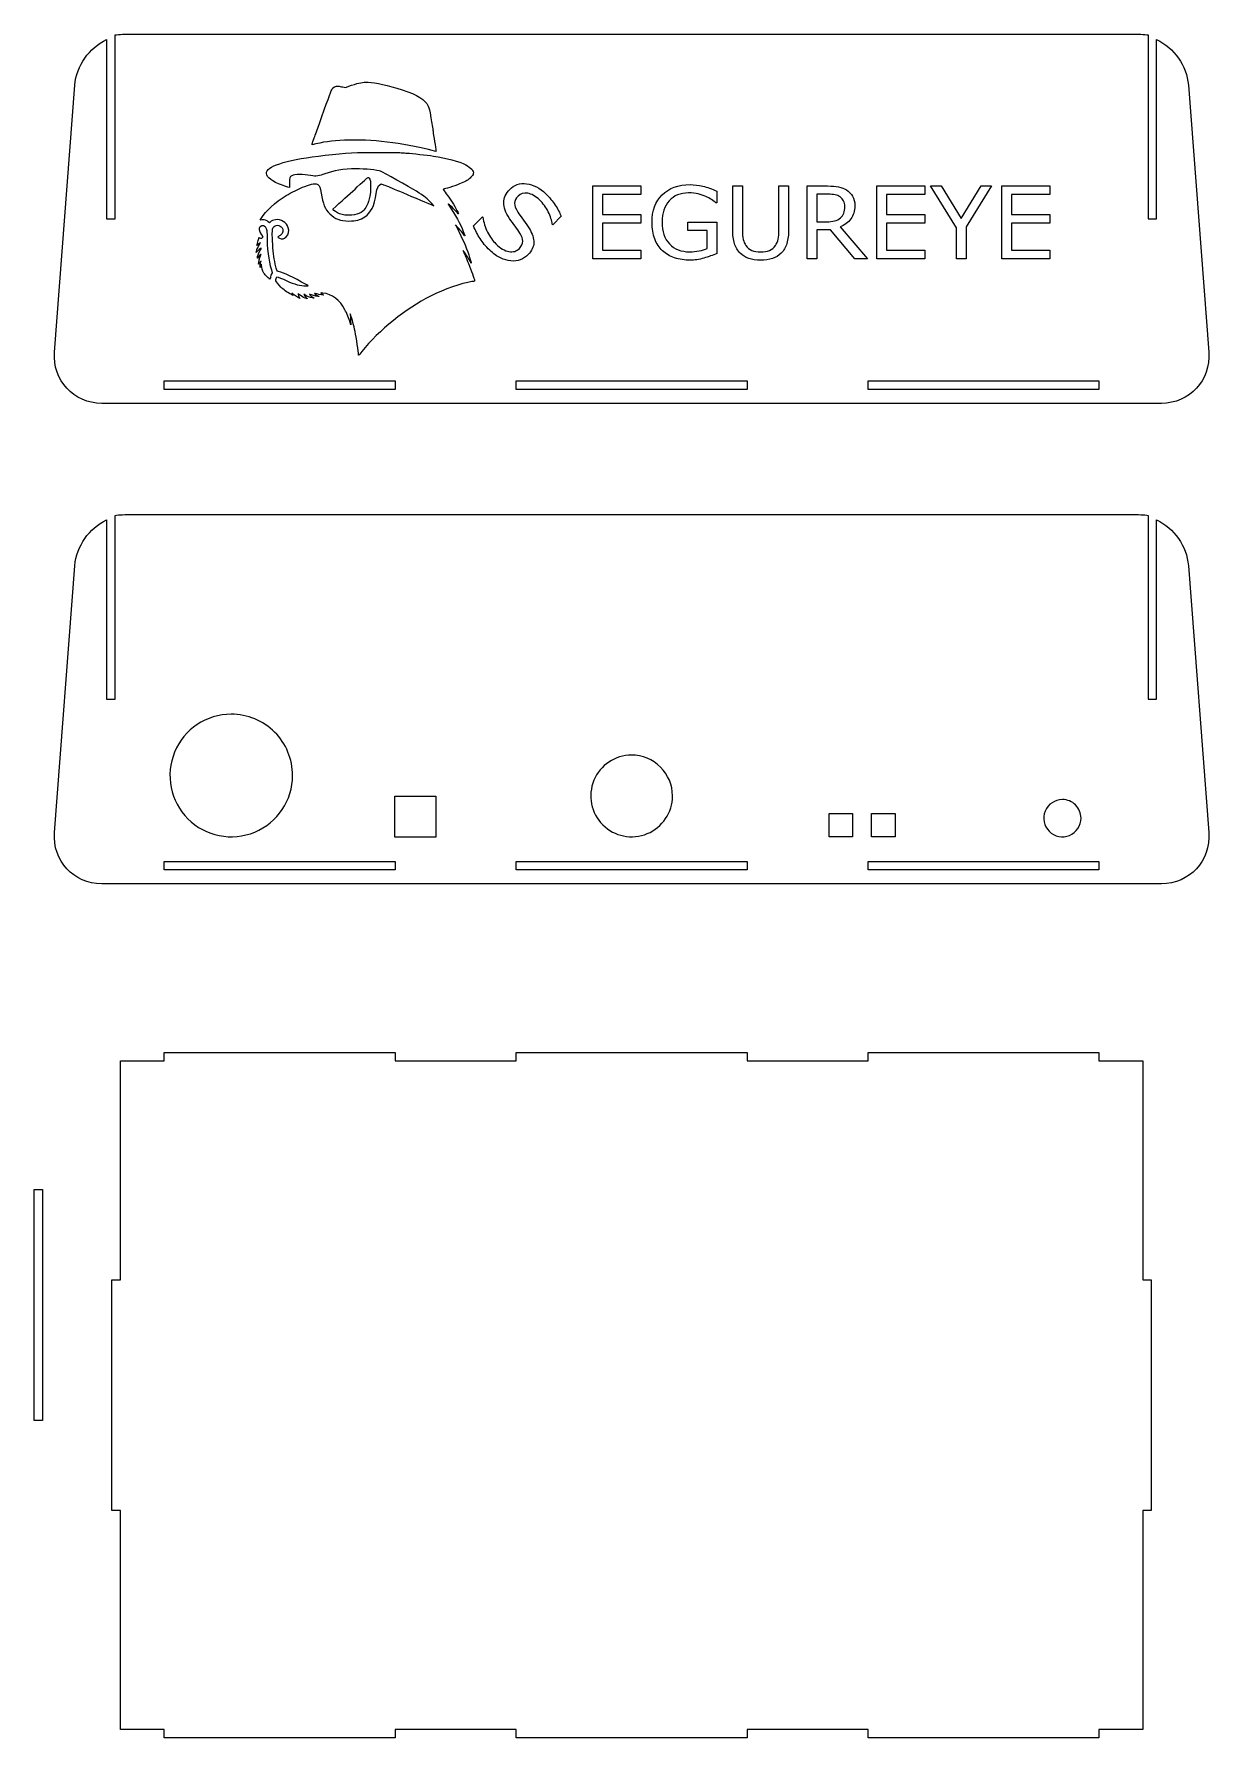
# Model space of a CAD drawing. Header units: millimetres. Extents: x 12 to 943, y 82 to 597.
# Drawn here: x 12.4 to 356.9, y 81.5 to 580.5 of the extents above; entities that cross this region are included whole.
import ezdxf

# ---------------------------------------------------------------- set-up
doc = ezdxf.new("R2010")
doc.units = ezdxf.units.MM
doc.layers.add('Capa_1', color=7, linetype='CONTINUOUS')

msp = doc.modelspace()

# ---------------------------------------------------------------- linework, layer by layer
at = {"layer": 'Capa_1', "color": 7}
for points in [[(33.59105, 578.93475), (33.59105, 526.467365), (36.09217, 526.467365), (36.09217, 580.28134)], [(40.45155, 580.5435), (61.17742, 580.5435), (313.37999, 580.5435), (334.10591, 580.5435)], [(338.47688, 580.28134), (338.47688, 526.467365), (340.96623, 526.467365), (340.96623, 578.93475)], [(18.3329, 487.39704), (24.29964, 565.53735)], [(102.708048, 565.07766), (103.518873, 564.944578), (105.302696, 565.546084)], [(350.25787, 565.53735), (356.22452, 487.39704)], [(94.835583, 548.39382), (93.720011, 548.139403), (93.790246, 548.419652)], [(113.572056, 536.416452), (113.95257, 536.673997), (114.627734, 536.429638)], [(212.230459, 534.523914), (212.230459, 531.159731), (211.972777, 531.159731)], [(216.883055, 523.300425), (216.883055, 536.055692), (219.717559, 536.055692), (219.717559, 523.157269)], [(230.411368, 523.08569), (230.411368, 536.055692), (233.245872, 536.055692), (233.245872, 523.300425)], [(256.294111, 514.739651), (252.614982, 514.739651), (245.485775, 523.214531), (241.491701, 523.214531), (241.491701, 514.739651), (238.657197, 514.739651), (238.657197, 536.055692), (244.626832, 536.055692)], [(100.121678, 528.907169), (99.778281, 529.261463), (100.672405, 530.061579)], [(128.752439, 530.525261), (129.336847, 530.252737), (128.773229, 530.903332)], [(244.827254, 533.622027), (241.491701, 533.622027), (241.491701, 525.576617), (244.354836, 525.576617)], [(79.172428, 526.125355), (78.58732, 526.064967), (78.879134, 526.571303)], [(81.506708, 525.498328), (81.290274, 525.281894), (80.927125, 525.600746)], [(136.402879, 523.942406), (135.709998, 524.69914), (136.805246, 522.482918)], [(141.014022, 524.347752), (143.618388, 527.033034), (143.769977, 526.886013)], [(166.656564, 527.214776), (164.199217, 524.681081), (164.047629, 524.828102)], [(209.438902, 517.745945), (209.438902, 522.971166), (203.726948, 522.971166), (203.726948, 525.462093), (212.244775, 525.462093), (212.244775, 516.314377)], [(248.277331, 524.059157), (256.294111, 514.739651)], [(79.220725, 520.919351), (79.45768, 521.085318), (78.97986, 521.783246)], [(77.6284, 516.900073), (77.380127, 516.591134), (77.452397, 516.892841)], [(88.307048, 504.319266), (87.798227, 504.756957), (87.961951, 504.365108), (88.12568, 503.973254), (87.497783, 504.327209)], [(90.081285, 504.190147), (89.616936, 504.559318), (89.691213, 504.250776)], [(91.735971, 504.056565), (91.342484, 504.323593), (91.538668, 503.987204)], [(92.002288, 506.808183), (92.599732, 506.809001), (92.167292, 507.059251)], [(89.968697, 503.536565), (90.171909, 503.130889), (89.493889, 503.506234)], [(93.95111, 503.457823), (94.329496, 503.22164), (93.793192, 503.294674)], [(105.040783, 498.212376), (104.875408, 498.644816), (104.922365, 498.26643)], [(105.025796, 496.644775), (105.082269, 495.40151), (104.886522, 496.050172)], [(107.356774, 486.711702), (107.356791, 486.711894)], [(342.36426, 472.391058), (305.12159, 472.391058), (69.43579, 472.391058), (32.1932, 472.391058)], [(33.59105, 438.244068), (33.59105, 385.776687), (36.09217, 385.776687), (36.09217, 439.59066)], [(40.45155, 439.852817), (61.17742, 439.852817), (313.37999, 439.852817), (334.10591, 439.852817)], [(338.47688, 439.59066), (338.47688, 385.776687), (340.96623, 385.776687), (340.96623, 438.244068)], [(18.3329, 346.706362), (24.29964, 424.846669)], [(350.25787, 424.846669), (356.22452, 346.706362)], [(342.36426, 331.70038), (305.12159, 331.70038), (69.43579, 331.70038), (32.1932, 331.70038)]]:
    msp.add_lwpolyline(points, dxfattribs=at)
for points in [[(40.45155, 580.5435)], [(128.870747, 546.441521)], [(189.969585, 514.739651), (175.925907, 514.739651), (175.925907, 536.055692), (189.969585, 536.055692), (189.969585, 533.536133), (178.760411, 533.536133), (178.760411, 527.695338), (189.969585, 527.695338), (189.969585, 525.175779), (178.760411, 525.175779), (178.760411, 517.259209), (189.969585, 517.259209)], [(273.086395, 514.739651), (259.042718, 514.739651), (259.042718, 536.055692), (273.086395, 536.055692), (273.086395, 533.536133), (261.877221, 533.536133), (261.877221, 527.695338), (273.086395, 527.695338), (273.086395, 525.175779), (261.877221, 525.175779), (261.877221, 517.259209), (273.086395, 517.259209)], [(292.670244, 536.055692), (285.168826, 524.087788), (285.168826, 514.739651), (282.334326, 514.739651), (282.334326, 523.78716), (274.804277, 536.055692), (277.939413, 536.055692), (283.765894, 526.521453), (289.649636, 536.055692)], [(309.662941, 514.739651), (295.619263, 514.739651), (295.619263, 536.055692), (309.662941, 536.055692), (309.662941, 533.536133), (298.453767, 533.536133), (298.453767, 527.695338), (309.662941, 527.695338), (309.662941, 525.175779), (298.453767, 525.175779), (298.453767, 517.259209), (309.662941, 517.259209)], [(249.665949, 530.057424)], [(102.513633, 527.674838)], [(156.94127, 515.897695)], [(80.597449, 509.419797)], [(50.4659, 478.952558), (118.06112, 478.952558), (118.06112, 476.446928), (50.4659, 476.446928)], [(153.48113, 478.942558), (221.07633, 478.942558), (221.07633, 476.446458), (153.48113, 476.446458)], [(256.49636, 478.942558), (324.09139, 478.942558), (324.09139, 476.446458), (256.49636, 476.446458)], [(40.45155, 439.852817)], [(70.07719, 381.361608)], [(187.27872, 369.366435)], [(117.99174, 357.301185), (129.916073, 357.301185), (129.916073, 345.376852), (117.99174, 345.376852)], [(313.37647, 356.361623)], [(245.06034, 352.312728), (251.960352, 352.312728), (251.960352, 345.412716), (245.06034, 345.412716)], [(257.52836, 352.312728), (264.428372, 352.312728), (264.428372, 345.412716), (257.52836, 345.412716)], [(50.4659, 338.26188), (118.06112, 338.26188), (118.06112, 335.75625), (50.4659, 335.75625)], [(153.48113, 338.25188), (221.07633, 338.25188), (221.07633, 335.75578), (153.48113, 335.75578)], [(256.49636, 338.25188), (324.09139, 338.25188), (324.09139, 335.75578), (256.49636, 335.75578)], [(37.6466, 279.81917), (50.4659, 279.81917), (50.4659, 282.31787), (118.06112, 282.31787), (118.06112, 279.81917), (153.48113, 279.81917), (153.48113, 282.31787), (221.07633, 282.31787), (221.07633, 279.81917), (256.49636, 279.81917), (256.49636, 282.31787), (324.09139, 282.31787), (324.09139, 279.81917), (336.91067, 279.81917), (336.91067, 215.72961), (339.41398, 215.72961), (339.41398, 148.13428), (336.91067, 148.13428), (336.91067, 84.04459), (324.09139, 84.04459), (324.09139, 81.5322), (256.49636, 81.5322), (256.49636, 84.04459), (221.07633, 84.04459), (221.07433, 81.54389), (153.47913, 81.54389), (153.48113, 84.04459), (118.06112, 84.04459), (118.06112, 81.54389), (50.4659, 81.54389), (50.4659, 84.04459), (37.6466, 84.04459), (37.6466, 148.13428), (35.14622, 148.13428), (35.14622, 215.72961), (37.6466, 215.72961)], [(12.35993, 174.53275), (12.35993, 242.117795), (14.859625, 242.117795), (14.859625, 174.53275)]]:
    msp.add_lwpolyline(points, close=True, dxfattribs=at)
for points in [[(24.29964, 565.53735), (24.7451, 571.37192), (28.50816, 576.45576), (33.59105, 578.93475)], [(36.09217, 580.28134), (37.00853, 580.45279), (39.50064, 580.5435), (40.45155, 580.5435)], [(334.10591, 580.5435), (335.05678, 580.5435), (337.56071, 580.453), (338.47688, 580.28134)], [(340.96623, 578.93475), (346.04912, 576.45561), (349.8123, 571.37192), (350.25787, 565.53735)], [(95.79289, 554.105417), (98.083384, 560.59035), (99.234541, 563.753613), (99.482998, 564.245479)], [(99.482998, 564.245479), (99.885785, 565.042876), (100.62106, 565.431095), (101.455597, 565.286997)], [(101.455597, 565.286997), (101.698488, 565.245057), (102.262091, 565.150855), (102.708048, 565.07766)], [(105.302696, 565.546084), (107.638533, 566.333731), (108.468857, 566.486096), (110.167661, 566.438809)], [(110.167661, 566.438809), (112.247237, 566.380923), (116.011004, 565.531726), (120.113809, 564.194715)], [(120.113809, 564.194715), (124.780359, 562.673993), (126.750392, 561.445937), (127.714183, 559.456878)], [(127.714183, 559.456878), (128.063157, 558.736666), (128.154951, 558.35004), (128.535547, 555.997348)], [(94.387559, 550.15939), (94.677452, 550.962109), (95.309852, 552.737821), (95.79289, 554.105417)], [(128.535547, 555.997348), (128.77121, 554.540561), (129.043023, 552.789173), (129.139577, 552.105375)], [(93.790246, 548.419652), (93.828859, 548.573788), (94.097669, 549.356671), (94.387559, 550.15939)], [(104.70866, 549.477378), (100.700472, 549.393952), (97.848545, 549.080957), (94.835583, 548.39382)], [(117.356998, 548.691254), (112.835347, 549.317584), (108.870578, 549.564004), (104.70866, 549.477378)], [(129.139577, 552.105375), (129.305683, 550.929006), (129.891207, 547.097394), (130.002785, 546.456611)], [(80.433231, 540.146612), (81.089178, 542.134148), (87.006304, 543.83949), (97.518751, 545.070739)], [(97.518751, 545.070739), (103.847225, 545.811948), (106.378919, 545.939942), (113.627189, 545.885129)], [(113.627189, 545.885129), (116.867798, 545.86062), (119.762453, 545.818787), (120.059755, 545.792161)], [(128.870747, 546.441521), (126.202231, 547.20636), (121.636814, 548.098422), (117.356998, 548.691254)], [(120.059755, 545.792161), (120.35706, 545.765536), (121.062478, 545.713032), (121.627355, 545.675487)], [(121.627355, 545.675487), (123.099935, 545.577612), (127.217657, 545.11602), (129.303191, 544.815037)], [(130.002785, 546.456611), (130.065032, 546.099136), (130.06531, 546.099139), (128.870747, 546.441521)], [(129.303191, 544.815037), (132.906736, 544.294976), (136.875702, 543.214245), (138.735505, 542.24667)], [(83.952975, 536.694247), (81.385135, 537.760644), (80.071144, 539.049481), (80.433231, 540.146612)], [(87.780273, 539.07347), (87.248844, 538.798654), (87.140159, 538.433201), (87.140159, 536.921052)], [(93.265298, 539.125224), (91.220592, 539.55878), (88.67226, 539.534733), (87.780273, 539.07347)], [(95.40927, 539.005082), (94.538183, 538.879137), (94.385556, 538.887689), (93.265298, 539.125224)], [(97.42344, 539.569485), (96.769086, 539.30879), (95.979434, 539.087518), (95.40927, 539.005082)], [(106.605438, 541.076815), (102.926693, 541.074363), (99.990495, 540.592197), (97.42344, 539.569485)], [(113.76571, 540.377463), (112.963041, 540.714371), (109.233081, 541.078678), (106.605438, 541.076815)], [(124.278317, 534.49028), (122.115243, 535.822817), (114.629622, 540.014853), (113.76571, 540.377463)], [(138.735505, 542.24667), (140.284058, 541.441022), (141.089943, 540.4594), (140.924932, 539.579802)], [(140.924932, 539.579802), (140.876443, 539.321335), (140.665982, 539.020838), (140.239924, 538.601747)], [(87.107348, 535.564305), (86.981109, 535.564305), (84.745295, 536.365205), (83.952975, 536.694247)], [(86.14021, 533.235234), (87.516506, 534.064941), (90.10719, 535.344058), (91.572684, 535.917446)], [(87.140159, 536.921052), (87.140159, 536.17484), (87.125408, 535.564305), (87.107348, 535.564305)], [(91.572684, 535.917446), (93.780489, 536.781276), (94.820767, 536.926209), (95.448614, 536.457452)], [(95.448614, 536.457452), (96.01846, 536.031999), (96.119125, 535.768563), (96.392261, 533.987935)], [(96.392261, 533.987935), (96.880239, 530.806717), (97.515258, 529.270416), (98.913904, 527.887317)], [(100.672405, 530.061579), (103.238561, 532.357937), (105.242667, 534.176401), (106.97539, 535.780719)], [(106.97539, 535.780719), (109.512441, 538.129758), (110.055552, 538.586334), (110.232139, 538.518571)], [(110.232139, 538.518571), (110.31319, 538.487476), (110.489953, 538.284411), (110.62494, 538.067335)], [(110.62494, 538.067335), (110.855443, 537.696664), (110.870165, 537.560803), (110.866916, 535.834773)], [(110.866916, 535.834773), (110.864465, 534.470246), (110.812445, 533.760223), (110.665392, 533.077958)], [(112.540301, 533.888595), (112.811268, 535.502196), (113.036471, 536.053954), (113.572056, 536.416452)], [(114.627734, 536.429638), (114.999075, 536.295239), (115.911023, 535.928847), (116.654281, 535.615429)], [(116.654281, 535.615429), (117.397539, 535.302012), (119.025834, 534.623767), (120.272712, 534.108221)], [(120.272712, 534.108221), (123.551689, 532.752462), (128.07381, 530.841722), (128.752439, 530.525261)], [(128.773229, 530.903332), (127.582461, 532.277854), (126.610036, 533.05385), (124.278317, 534.49028)], [(132.506318, 535.181388), (132.290574, 535.140936), (132.114057, 535.079657), (132.114057, 535.045256)], [(132.114057, 535.045256), (132.114057, 535.010852), (132.522802, 534.444638), (133.022376, 533.786991)], [(137.390067, 536.838003), (136.328268, 536.377128), (133.170536, 535.305996), (132.506318, 535.181388)], [(140.239924, 538.601747), (139.527216, 537.900689), (138.796526, 537.448473), (137.390067, 536.838003)], [(149.83769, 531.192339), (149.866033, 532.59372), (150.450785, 533.882718), (151.591945, 535.059334)], [(151.591945, 535.059334), (152.901129, 536.409194), (154.542541, 536.960547), (156.516181, 536.713392)], [(156.846705, 533.934333), (155.691664, 534.130006), (154.750092, 533.852481), (154.02199, 533.101757)], [(156.516181, 536.713392), (158.496822, 536.473457), (160.364191, 535.502869), (162.118286, 533.80163)], [(196.225534, 533.47887), (198.220184, 535.454433), (200.954478, 536.442215), (204.428416, 536.442215)], [(203.941683, 534.022866), (201.555737, 534.022866), (199.666068, 533.254591), (198.272675, 531.718042)], [(206.776186, 533.722237), (205.945877, 533.922656), (205.001043, 534.022866), (203.941683, 534.022866)], [(204.428416, 536.442215), (205.640476, 536.442215), (206.876396, 536.294286), (208.136175, 535.998429)], [(208.136175, 535.998429), (209.405499, 535.712116), (210.77026, 535.220611), (212.230459, 534.523914)], [(244.626832, 536.055692), (245.915243, 536.055692), (246.98892, 535.969798), (247.847861, 535.79801)], [(247.847861, 535.79801), (248.706803, 535.635765), (249.479848, 535.339908), (250.166998, 534.910438)], [(250.166998, 534.910438), (250.940046, 534.423705), (251.541304, 533.808131), (251.970773, 533.063716)], [(78.879134, 526.571303), (80.12839, 528.738938), (82.897615, 531.280422), (86.14021, 533.235234)], [(110.665392, 533.077958), (110.182992, 530.839867), (109.495704, 529.397611), (108.557443, 528.654495)], [(109.172276, 527.008385), (111.004596, 528.252688), (111.90158, 530.085049), (112.540301, 533.888595)], [(133.022376, 533.786991), (134.295171, 532.111461), (135.364607, 530.432091), (136.124569, 528.915517)], [(133.710574, 530.71724), (133.410416, 530.93097), (133.437952, 530.865993), (133.973022, 530.097937)], [(136.537903, 527.942524), (136.233639, 528.359322), (134.149425, 530.404747), (133.710574, 530.71724)], [(133.973022, 530.097937), (135.578039, 527.79404), (137.231826, 524.778246), (137.997297, 522.759385)], [(151.519337, 526.556535), (150.384114, 528.245907), (149.823565, 529.791175), (149.83769, 531.192339)], [(153.008507, 531.016834), (152.983942, 530.298207), (153.310366, 529.414274), (153.987776, 528.365036)], [(154.02199, 533.101757), (153.370898, 532.430436), (153.033071, 531.735462), (153.008507, 531.016834)], [(160.311708, 531.960587), (159.163966, 533.073744), (158.008965, 533.731659), (156.846705, 533.934333)], [(162.871888, 528.468935), (162.211784, 529.781561), (161.35839, 530.945444), (160.311708, 531.960587)], [(162.118286, 533.80163), (163.251591, 532.702475), (164.186041, 531.586056), (164.921635, 530.452372)], [(164.921635, 530.452372), (165.657229, 529.318688), (166.235538, 528.239489), (166.656564, 527.214776)], [(193.247873, 525.419145), (193.247873, 528.826276), (194.240427, 531.512851), (196.225534, 533.47887)], [(198.272675, 531.718042), (196.888827, 530.191037), (196.196902, 528.120036), (196.196902, 525.505038)], [(209.023747, 532.992138), (208.365226, 533.287995), (207.616039, 533.531361), (206.776186, 533.722237)], [(210.684366, 532.061618), (210.121283, 532.433826), (209.567743, 532.743999), (209.023747, 532.992138)], [(211.972777, 531.159731), (211.676919, 531.388782), (211.247449, 531.689411), (210.684366, 532.061618)], [(246.817132, 533.450239), (246.254049, 533.564764), (245.590756, 533.622027), (244.827254, 533.622027)], [(248.277331, 532.877612), (247.866949, 533.154382), (247.380216, 533.345257), (246.817132, 533.450239)], [(249.336691, 531.675095), (249.126727, 532.152285), (248.773607, 532.553123), (248.277331, 532.877612)], [(249.665949, 530.057424), (249.665949, 530.668226), (249.556197, 531.20745), (249.336691, 531.675095)], [(249.351008, 528.067545), (249.560969, 528.592453), (249.665949, 529.255746), (249.665949, 530.057424)], [(252.629295, 530.257843), (252.629295, 528.721295), (252.242773, 527.432884), (251.469728, 526.392612)], [(251.970773, 533.063716), (252.409788, 532.328845), (252.629295, 531.393554), (252.629295, 530.257843)], [(78.97986, 521.783246), (78.222492, 522.889494), (78.088923, 523.650718), (78.555, 524.204616)], [(78.555, 524.204616), (79.076221, 524.824055), (79.92079, 524.550726), (80.340416, 523.626803)], [(80.927125, 525.600746), (80.43435, 526.033406), (79.88189, 526.198577), (79.172428, 526.125355)], [(82.982503, 526.14809), (82.27465, 526.02154), (81.837413, 525.829034), (81.506708, 525.498328)], [(82.346602, 523.88865), (82.892871, 524.813411), (84.379024, 524.737516), (84.978535, 523.754239)], [(86.765357, 523.842596), (86.303796, 525.396843), (84.597428, 526.436807), (82.982503, 526.14809)], [(98.913904, 527.887317), (100.429154, 526.38891), (101.947893, 525.819632), (104.491866, 525.796492)], [(102.513633, 527.674838), (101.562002, 527.924149), (100.588179, 528.42586), (100.121678, 528.907169)], [(106.189285, 527.577426), (105.286703, 527.386472), (103.426111, 527.435783), (102.513633, 527.674838)], [(104.491866, 525.796492), (106.630032, 525.777043), (107.808325, 526.082141), (109.172276, 527.008385)], [(108.557443, 528.654495), (108.017421, 528.226787), (106.93788, 527.735798), (106.189285, 527.577426)], [(136.124569, 528.915517), (136.482124, 528.201989), (136.668122, 527.764143), (136.537903, 527.942524)], [(142.905434, 520.643197), (142.191494, 521.755876), (141.561023, 522.990728), (141.014022, 524.347752)], [(143.769977, 526.886013), (143.927574, 525.416362), (144.362017, 523.979392), (145.073305, 522.575103)], [(153.175923, 524.256448), (152.638927, 524.959374), (152.086731, 525.72607), (151.519337, 526.556535)], [(154.594296, 522.187389), (154.192929, 522.856834), (153.720138, 523.54652), (153.175923, 524.256448)], [(153.987776, 528.365036), (154.351747, 527.815915), (154.889614, 527.056111), (155.601377, 526.085624)], [(155.601377, 526.085624), (156.313139, 525.115137), (156.891469, 524.267059), (157.336366, 523.54139)], [(164.047629, 524.828102), (163.938127, 525.942917), (163.546214, 527.156529), (162.871888, 528.468935)], [(194.049551, 520.5375), (193.515099, 521.930893), (193.247873, 523.558108), (193.247873, 525.419145)], [(196.196902, 525.505038), (196.196902, 522.746885), (196.92223, 520.599533), (198.372885, 519.062984)], [(244.354836, 525.576617), (245.251952, 525.576617), (246.034543, 525.652968), (246.702608, 525.80567)], [(246.702608, 525.80567), (247.370671, 525.967913), (247.938525, 526.26377), (248.406172, 526.69324)], [(251.469728, 526.392612), (250.696681, 525.361884), (249.632549, 524.584066), (248.277331, 524.059157)], [(248.406172, 526.69324), (248.835642, 527.094079), (249.150587, 527.552181), (249.351008, 528.067545)], [(77.518338, 518.626291), (77.518338, 518.65571), (77.664288, 519.126408), (77.842669, 519.672277)], [(78.020057, 519.014425), (77.744113, 518.77153), (77.518338, 518.596871), (77.518338, 518.626291)], [(77.842669, 519.672277), (78.021054, 520.218146), (78.167, 520.735069), (78.167, 520.820987)], [(78.607354, 519.456055), (78.560283, 519.456055), (78.296001, 519.257325), (78.020057, 519.014425)], [(78.167, 520.820987), (78.167, 520.941938), (78.214214, 520.951941), (78.376116, 520.865296)], [(78.330197, 518.917034), (78.529699, 519.213494), (78.654422, 519.456055), (78.607354, 519.456055)], [(78.376116, 520.865296), (78.669475, 520.708293), (78.944536, 520.725896), (79.220725, 520.919351)], [(80.340416, 523.626803), (80.500267, 523.27485), (80.541474, 522.913144), (80.544625, 521.834485)], [(80.544625, 521.834485), (80.55672, 517.693292), (80.965387, 514.367885), (81.810147, 511.536948)], [(82.15434, 519.942361), (82.032972, 522.612295), (82.07255, 523.424722), (82.346602, 523.88865)], [(82.974319, 513.185465), (82.494378, 515.262135), (82.290856, 516.93925), (82.15434, 519.942361)], [(84.031987, 521.357666), (83.838741, 521.259993), (83.680627, 521.129942), (83.680627, 521.068664)], [(83.680627, 521.068664), (83.680627, 521.007389), (83.905033, 520.857986), (84.17931, 520.736663)], [(84.978535, 523.754239), (85.492672, 522.910986), (85.090477, 521.892658), (84.031987, 521.357666)], [(84.17931, 520.736663), (84.954611, 520.393708), (85.544577, 520.523689), (86.176699, 521.176723)], [(86.176699, 521.176723), (86.895048, 521.918838), (87.083375, 522.771713), (86.765357, 523.842596)], [(137.764309, 522.299945), (137.396605, 522.787093), (136.783961, 523.526204), (136.402879, 523.942406)], [(136.805246, 522.482918), (138.202053, 519.656484), (139.229497, 517.174518), (139.844727, 515.14051)], [(138.459859, 521.441218), (138.445027, 521.426386), (138.132014, 521.812796), (137.764309, 522.299945)], [(137.997297, 522.759385), (138.266556, 522.04924), (138.474708, 521.456067), (138.459859, 521.441218)], [(145.730437, 517.272935), (144.568259, 518.400094), (143.626591, 519.523514), (142.905434, 520.643197)], [(145.073305, 522.575103), (145.784593, 521.170814), (146.609439, 520.013605), (147.547844, 519.103477)], [(147.547844, 519.103477), (148.876049, 517.815296), (150.149828, 517.063193), (151.369182, 516.847168)], [(154.416714, 517.757825), (155.109811, 518.472456), (155.444029, 519.17093), (155.419369, 519.853248)], [(155.419369, 519.853248), (155.401928, 520.528565), (155.126904, 521.306612), (154.594296, 522.187389)], [(158.646608, 519.475931), (158.629874, 518.245401), (158.061429, 517.052656), (156.94127, 515.897695)], [(157.336366, 523.54139), (158.226594, 522.061613), (158.663341, 520.70646), (158.646608, 519.475931)], [(196.325743, 517.073106), (195.342734, 517.998854), (194.584003, 519.153652), (194.049551, 520.5375)], [(198.372885, 519.062984), (199.82354, 517.53598), (201.799103, 516.772478), (204.299575, 516.772478)], [(217.384104, 519.220457), (217.050072, 520.327537), (216.883055, 521.687526), (216.883055, 523.300425)], [(219.059038, 516.385953), (218.285991, 517.168545), (217.72768, 518.11338), (217.384104, 519.220457)], [(219.717559, 523.157269), (219.717559, 522.00247), (219.793909, 521.091039), (219.94661, 520.422976)], [(219.94661, 520.422976), (220.108854, 519.754911), (220.37608, 519.14888), (220.748287, 518.604884)], [(229.380639, 518.604884), (229.752847, 519.14888), (230.015301, 519.769226), (230.168003, 520.465921)], [(230.168003, 520.465921), (230.330246, 521.172161), (230.411368, 522.045417), (230.411368, 523.08569)], [(232.73051, 519.249088), (232.396477, 518.103833), (231.842937, 517.149455), (231.06989, 516.385953)], [(233.245872, 523.300425), (233.245872, 521.754333), (233.074085, 520.403887), (232.73051, 519.249088)], [(77.452397, 516.892841), (77.605125, 517.530434), (77.982142, 518.399829), (78.330197, 518.917034)], [(77.786371, 514.935684), (77.593537, 515.128517), (78.34024, 517.152097), (78.786189, 517.645207)], [(78.84864, 517.8344), (78.677573, 517.8344), (77.902039, 517.240577), (77.6284, 516.900073)], [(77.842669, 515.001751), (77.842669, 514.93445), (77.817335, 514.904719), (77.786371, 514.935684)], [(78.702453, 515.993797), (78.456713, 515.862279), (77.842669, 515.153777), (77.842669, 515.001751)], [(78.059442, 513.185657), (78.057399, 513.590328), (78.442102, 515.197972), (78.633227, 515.584252)], [(78.633227, 515.584252), (78.839512, 516.00116), (78.851774, 516.073713), (78.702453, 515.993797)], [(78.760512, 513.833473), (78.840717, 514.08376), (78.832978, 514.091438), (78.651574, 513.941582)], [(78.786189, 517.645207), (78.880291, 517.749263), (78.908395, 517.8344), (78.84864, 517.8344)], [(137.936316, 517.141196), (137.877853, 517.177317), (137.977761, 516.914211), (138.158336, 516.556493)], [(140.06405, 513.91528), (139.792903, 514.497682), (138.127066, 517.023305), (137.936316, 517.141196)], [(138.158336, 516.556493), (138.338912, 516.198775), (138.57849, 515.670991), (138.69073, 515.383638)], [(138.69073, 515.383638), (138.80297, 515.096282), (139.173346, 514.180081), (139.513793, 513.347632)], [(139.844727, 515.14051), (140.111869, 514.257312), (140.329965, 513.492602), (140.329385, 513.441162)], [(148.880395, 514.974356), (147.863198, 515.456595), (146.813212, 516.222788), (145.730437, 517.272935)], [(151.955333, 514.093356), (150.929789, 514.19145), (149.90481, 514.485117), (148.880395, 514.974356)], [(151.369182, 516.847168), (152.595756, 516.624144), (153.6116, 516.927697), (154.416714, 517.757825)], [(154.691081, 514.465885), (153.807257, 514.132352), (152.895341, 514.008175), (151.955333, 514.093356)], [(156.94127, 515.897695), (156.332186, 515.269687), (155.582123, 514.792417), (154.691081, 514.465885)], [(199.861715, 515.011648), (198.477867, 515.469749), (197.299209, 516.156902), (196.325743, 517.073106)], [(204.428416, 514.324495), (202.767797, 514.324495), (201.245564, 514.553546), (199.861715, 515.011648)], [(204.299575, 516.772478), (205.215778, 516.772478), (206.127209, 516.863143), (207.033868, 517.044475)], [(208.422489, 514.911441), (207.048184, 514.520144), (205.716827, 514.324495), (204.428416, 514.324495)], [(207.033868, 517.044475), (207.950072, 517.225806), (208.75175, 517.459629), (209.438902, 517.745945)], [(212.244775, 516.314377), (211.080433, 515.779924), (209.806338, 515.312278), (208.422489, 514.911441)], [(221.564281, 514.825544), (220.571727, 515.178664), (219.736646, 515.6988), (219.059038, 516.385953)], [(220.748287, 518.604884), (221.168214, 517.984538), (221.73607, 517.516893), (222.451854, 517.201947)], [(225.057306, 514.295864), (223.721175, 514.295864), (222.556833, 514.472424), (221.564281, 514.825544)], [(222.451854, 517.201947), (223.177182, 516.887002), (224.045665, 516.729529), (225.057306, 516.729529)], [(225.057306, 516.729529), (226.078491, 516.729529), (226.946975, 516.882231), (227.662757, 517.187634)], [(228.493069, 514.796913), (227.510059, 514.46288), (226.364804, 514.295864), (225.057306, 514.295864)], [(227.662757, 517.187634), (228.378543, 517.502576), (228.95117, 517.974993), (229.380639, 518.604884)], [(231.06989, 516.385953), (230.335018, 515.660626), (229.476077, 515.130945), (228.493069, 514.796913)], [(78.257996, 513.455933), (78.148931, 513.277552), (78.059585, 513.155927), (78.059442, 513.185657)], [(78.651574, 513.941582), (78.544167, 513.852857), (78.367057, 513.634314), (78.257996, 513.455933)], [(78.503577, 512.428886), (78.496671, 512.798498), (78.586842, 513.291535), (78.760512, 513.833473)], [(78.654299, 512.573173), (78.515393, 512.067707), (78.510433, 512.062959), (78.503577, 512.428886)], [(78.923775, 512.780867), (78.923775, 513.32158), (78.842813, 513.259181), (78.654299, 512.573173)], [(79.607957, 510.558827), (79.247321, 511.174204), (78.923775, 512.225), (78.923775, 512.780867)], [(80.597449, 509.419797), (80.205482, 509.786459), (79.760212, 510.299023), (79.607957, 510.558827)], [(81.414265, 508.753136), (81.356983, 508.753136), (80.989413, 509.05313), (80.597449, 509.419797)], [(81.518423, 509.115385), (81.518423, 508.916149), (81.471552, 508.753136), (81.414265, 508.753136)], [(81.928847, 510.401787), (81.706704, 510.144913), (81.518423, 509.554776), (81.518423, 509.115385)], [(81.810147, 511.536948), (82.063973, 510.686332), (82.075941, 510.571882), (81.928847, 510.401787)], [(83.865999, 510.964544), (83.492594, 511.044839), (83.437094, 511.183079), (82.974319, 513.185465)], [(83.133793, 508.320704), (83.084536, 508.635927), (83.277598, 509.40181), (83.406313, 509.40181)], [(83.406313, 509.40181), (83.702741, 509.40181), (85.010962, 508.907981), (86.329333, 508.298427)], [(92.167292, 507.059251), (87.961674, 509.492999), (85.648396, 510.581263), (83.865999, 510.964544)], [(139.513793, 513.347632), (140.285876, 511.45973), (141.268504, 508.785657), (141.319265, 508.434288)], [(140.329385, 513.441162), (140.328976, 513.389719), (140.209404, 513.603072), (140.06405, 513.91528)], [(84.613797, 506.426946), (83.891063, 507.157525), (83.171728, 508.077967), (83.133793, 508.320704)], [(87.497783, 504.327209), (86.374047, 504.960675), (85.266892, 505.766757), (84.613797, 506.426946)], [(86.329333, 508.298427), (88.660766, 507.220479), (90.24174, 506.805168), (92.002288, 506.808183)], [(89.493889, 503.506234), (89.120979, 503.71267), (88.586902, 504.078536), (88.307048, 504.319266)], [(89.691213, 504.250776), (89.732073, 504.081077), (89.856931, 503.759684), (89.968697, 503.536565)], [(91.700365, 503.241964), (91.039294, 503.493224), (90.730224, 503.674224), (90.081285, 504.190147)], [(93.793192, 503.294674), (93.119495, 503.386423), (92.247726, 503.709279), (91.735971, 504.056565)], [(93.590033, 504.155391), (93.253477, 504.304229), (92.978117, 504.38707), (92.978117, 504.339484)], [(92.978117, 504.339484), (92.978117, 504.214994), (93.509575, 503.733423), (93.95111, 503.457823)], [(95.761341, 503.716388), (95.639797, 503.594844), (94.198676, 503.886217), (93.590033, 504.155391)], [(94.684815, 504.549176), (94.555966, 504.618133), (94.491663, 504.614496), (94.491663, 504.538267)], [(94.491663, 504.538267), (94.491663, 504.397183), (95.447487, 503.78007), (95.666005, 503.78007)], [(96.963117, 504.105692), (96.564048, 504.104057), (94.918281, 504.424229), (94.684815, 504.549176)], [(96.870089, 504.699057), (96.083408, 504.786724), (96.079408, 504.775103), (96.76198, 504.385023)], [(96.76198, 504.385023), (97.199981, 504.134707), (97.220032, 504.106865), (96.963117, 504.105692)], [(103.362933, 499.809408), (101.91319, 502.641334), (99.582101, 504.396836), (96.870089, 504.699057)], [(140.546661, 508.040711), (137.439492, 507.54644), (132.475101, 505.799147), (128.438307, 503.778991)], [(141.319265, 508.434288), (141.35559, 508.182824), (141.317222, 508.163288), (140.546661, 508.040711)], [(91.538668, 503.987204), (91.646568, 503.802192), (91.894653, 503.509626), (92.089967, 503.337059)], [(92.089967, 503.337059), (92.51104, 502.965027), (92.461079, 502.952835), (91.700365, 503.241964)], [(95.666005, 503.78007), (95.753463, 503.78007), (95.796367, 503.751426), (95.761341, 503.716388)], [(104.886522, 496.050172), (104.592285, 497.025212), (103.847507, 498.862844), (103.362933, 499.809408)], [(128.438307, 503.778991), (121.231404, 500.172393), (113.257609, 493.77127), (108.305999, 487.617373)], [(104.922365, 498.26643), (104.948189, 498.058319), (104.994733, 497.328573), (105.025796, 496.644775)], [(106.333588, 493.455524), (105.994764, 495.140978), (105.452924, 497.134665), (105.040783, 498.212376)], [(107.356791, 486.711894), (107.356791, 487.279129), (106.684536, 491.709775), (106.333588, 493.455524)], [(32.1932, 472.391058), (23.93983, 472.391058), (17.70263, 479.143538), (18.3329, 487.39704)], [(107.39645, 486.491222), (107.37463, 486.466461), (107.356774, 486.565662), (107.356774, 486.711702)], [(108.305999, 487.617373), (107.827562, 487.022766), (107.418265, 486.515996), (107.39645, 486.491222)], [(356.22452, 487.39704), (356.85478, 479.143538), (350.61762, 472.391058), (342.36426, 472.391058)], [(36.09217, 439.59066), (37.00853, 439.762108), (39.50064, 439.852817), (40.45155, 439.852817)], [(334.10591, 439.852817), (335.05678, 439.852817), (337.56071, 439.762277), (338.47688, 439.59066)], [(24.29964, 424.846669), (24.7451, 430.681245), (28.50816, 435.76508), (33.59105, 438.244068)], [(340.96623, 438.244068), (346.04912, 435.764929), (349.8123, 430.681245), (350.25787, 424.846669)], [(70.07719, 381.361608), (62.817097, 381.361608), (56.27188, 376.988234), (53.493563, 370.280784)], [(82.769749, 376.104179), (79.403473, 379.470454), (74.837823, 381.361608), (70.07719, 381.361608)], [(88.027179, 363.411621), (88.027179, 368.172254), (86.136025, 372.737903), (82.769749, 376.104179)], [(53.493563, 370.280784), (50.715245, 363.573333), (52.25097, 355.852724), (57.384631, 350.719063)], [(187.27872, 369.366435), (182.443449, 369.366435), (178.08429, 366.453738), (176.233912, 361.98653)], [(195.73205, 365.864951), (193.490088, 368.106914), (190.449334, 369.366435), (187.27872, 369.366435)], [(199.233534, 357.411621), (199.233534, 360.582235), (197.974013, 363.622989), (195.73205, 365.864951)], [(76.946353, 346.827995), (83.653805, 349.606312), (88.027179, 356.151529), (88.027179, 363.411621)], [(176.233912, 361.98653), (174.383534, 357.519322), (175.406337, 352.377344), (178.82539, 348.958291)], [(191.853629, 346.366813), (196.320837, 348.217191), (199.233534, 352.57635), (199.233534, 357.411621)], [(313.37647, 356.361623), (311.17215, 356.361623), (309.184881, 355.033773), (308.341325, 352.997247)], [(317.230204, 354.765355), (316.20813, 355.787428), (314.8219, 356.361623), (313.37647, 356.361623)], [(318.826472, 350.911621), (318.826472, 352.357051), (318.252277, 353.743281), (317.230204, 354.765355)], [(57.384631, 350.719063), (62.518292, 345.585403), (70.238902, 344.049678), (76.946353, 346.827995)], [(308.341325, 352.997247), (307.497768, 350.96072), (307.964047, 348.616577), (309.522736, 347.057887)], [(315.462096, 345.876476), (317.498622, 346.720032), (318.826472, 348.707301), (318.826472, 350.911621)], [(32.1932, 331.70038), (23.93983, 331.70038), (17.70263, 338.45286), (18.3329, 346.706362)], [(178.82539, 348.958291), (182.244443, 345.539238), (187.386421, 344.516435), (191.853629, 346.366813)], [(309.522736, 347.057887), (311.081426, 345.499198), (313.425569, 345.032919), (315.462096, 345.876476)], [(356.22452, 346.706362), (356.85478, 338.45286), (350.61762, 331.70038), (342.36426, 331.70038)]]:
    msp.add_open_spline(points, degree=3, dxfattribs=at)

doc.saveas('drawing.dxf')
